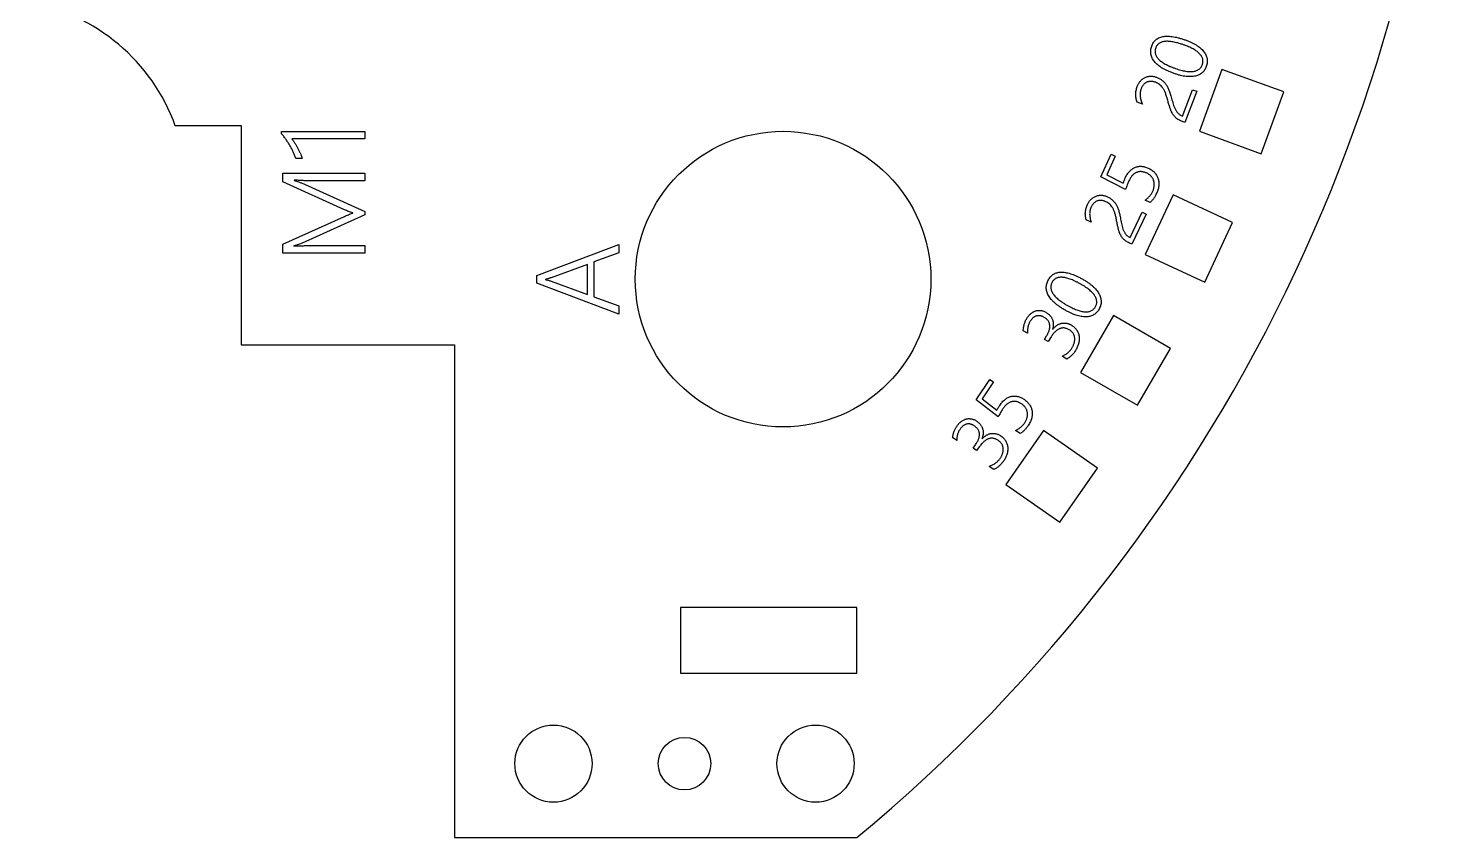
# Model space of a CAD drawing. Header units: millimetres. Extents: x 17 to 217, y -252 to -83.
# Drawn here: x 130 to 216.6, y -237.1 to -187.8 of the extents above; entities that cross this region are included whole.
import ezdxf

# ---------------------------------------------------------------- set-up
doc = ezdxf.new("R2010")
doc.units = ezdxf.units.MM

msp = doc.modelspace()

# ---------------------------------------------------------------- linework, layer by layer
at = {"color": 7, "linetype": 'Continuous', "lineweight": 25}
for p, q in [((202.654, -190.296), (201.286, -194.055)), ((206.413, -191.664), (202.654, -190.296)), ((197.811, -192.397), (197.493, -192.276)), ((200.258, -193.13), (200.867, -191.526)), ((201.124, -191.624), (200.402, -193.525)), ((200.867, -191.526), (201.124, -191.624)), ((205.045, -195.423), (206.413, -191.664)), ((138.937, -193.701), (142.937, -193.701)), ((138.937, -193.725), (138.937, -193.701)), ((142.937, -193.701), (142.937, -207.061)), ((200.402, -193.525), (200.247, -193.466)), ((201.286, -194.055), (205.045, -195.423)), ((145.409, -194.207), (145.409, -194.078)), ((145.409, -194.078), (150.475, -194.078)), ((150.475, -194.522), (146.029, -194.522)), ((150.475, -194.078), (150.475, -194.522)), ((146.659, -195.713), (146.264, -195.713)), ((195.288, -196.825), (195.903, -195.453)), ((196.156, -195.567), (195.649, -196.7)), ((195.903, -195.453), (196.156, -195.567)), ((145.475, -197.133), (145.475, -196.616)), ((145.475, -196.616), (150.475, -196.616)), ((150.475, -196.616), (150.475, -197.071)), ((149.237, -198.837), (145.475, -197.133)), ((146.169, -197.03), (146.169, -197.043)), ((146.629, -197.206), (150.475, -198.941)), ((150.475, -197.071), (147.023, -197.071)), ((196.784, -197.609), (195.288, -196.825)), ((195.649, -196.7), (196.641, -197.222)), ((198.28, -198.39), (197.973, -198.253)), ((199.681, -197.931), (197.99, -201.556)), ((203.306, -199.621), (199.681, -197.931)), ((145.475, -200.929), (149.233, -199.24)), ((150.475, -199.139), (146.653, -200.877)), ((149.739, -199.045), (149.739, -199.024)), ((150.475, -198.941), (150.475, -199.139)), ((197.059, -200.529), (197.8, -198.989)), ((198.047, -199.108), (197.169, -200.934)), ((197.8, -198.989), (198.047, -199.108)), ((194.692, -199.593), (194.387, -199.446)), ((201.615, -203.246), (203.306, -199.621)), ((145.475, -201.474), (145.475, -200.929)), ((160.937, -202.833), (165.937, -200.949)), ((165.937, -200.949), (165.937, -201.463)), ((197.169, -200.934), (197.02, -200.862)), ((150.475, -201.474), (145.475, -201.474)), ((146.161, -201.034), (146.161, -201.047)), ((146.985, -201.022), (150.475, -201.022)), ((150.475, -201.022), (150.475, -201.474)), ((165.937, -201.463), (164.424, -202.011)), ((197.99, -201.556), (201.615, -203.246)), ((164.029, -202.167), (161.811, -202.979)), ((164.029, -203.988), (164.029, -202.167)), ((164.424, -202.011), (164.424, -204.145)), ((160.937, -203.298), (160.937, -202.833)), ((165.937, -205.192), (160.937, -203.298)), ((161.459, -203.073), (161.459, -203.086)), ((161.811, -203.184), (164.029, -203.988)), ((164.424, -204.145), (165.937, -204.678)), ((165.937, -204.678), (165.937, -205.192)), ((196.053, -205.277), (194.053, -208.741)), ((199.517, -207.277), (196.053, -205.277)), ((192.346, -206.111), (192.355, -206.116)), ((190.825, -206.357), (190.559, -206.2)), ((191.853, -206.733), (191.982, -206.516)), ((192.082, -206.867), (191.853, -206.733)), ((192.221, -206.631), (192.082, -206.867)), ((142.937, -207.061), (155.937, -207.061)), ((155.937, -207.061), (155.937, -237.061)), ((193.222, -207.925), (192.931, -207.754)), ((197.517, -210.741), (199.517, -207.277)), ((194.053, -208.741), (197.517, -210.741)), ((187.69, -210.412), (188.525, -209.165)), ((188.756, -209.32), (188.066, -210.35)), ((188.525, -209.165), (188.756, -209.32)), ((189.029, -211.436), (187.69, -210.412)), ((188.066, -210.35), (188.954, -211.031)), ((186.512, -212.887), (186.26, -212.708)), ((188.049, -212.772), (188.056, -212.778)), ((191.799, -212.279), (189.505, -215.556)), ((190.372, -212.456), (190.092, -212.269)), ((195.076, -214.574), (191.799, -212.279)), ((187.504, -213.348), (187.649, -213.144)), ((187.721, -213.502), (187.504, -213.348)), ((187.879, -213.28), (187.721, -213.502)), ((188.766, -214.654), (188.491, -214.459)), ((192.781, -217.85), (195.076, -214.574)), ((189.505, -215.556), (192.781, -217.85)), ((180.437, -223.061), (169.687, -223.061)), ((169.687, -223.061), (169.687, -227.061)), ((180.437, -227.061), (180.437, -223.061)), ((169.687, -227.061), (180.437, -227.061)), ((155.937, -237.061), (180.437, -237.061))]:
    msp.add_line(p, q, dxfattribs=at)
for centre, radius in [((175.937, -203.061), 9), ((161.957, -232.561), 2.35), ((177.917, -232.561), 2.35), ((169.937, -232.561), 1.6)]:
    msp.add_circle(centre, radius, dxfattribs=at)
for centre, radius, start, end in [((116.633, -160.061), 100, 309.64611, 50.35389), ((127.937, -197.711), 11.7, 19.91972, 79.86284)]:
    msp.add_arc(centre, radius, start, end, dxfattribs=at)
for points, knots in [([(198.377, -188.878), (198.392, -188.838), (198.421, -188.762), (198.48, -188.658), (198.549, -188.565), (198.628, -188.485), (198.718, -188.417), (198.818, -188.361), (198.929, -188.318), (199.05, -188.287), (199.181, -188.269), (199.322, -188.262), (199.473, -188.268), (199.634, -188.286), (199.806, -188.317), (199.989, -188.359), (200.181, -188.414), (200.311, -188.457), (200.378, -188.48)], [0, 0, 0, 0, 0.054729, 0.10646, 0.156136, 0.204849, 0.253352, 0.302861, 0.35432, 0.408269, 0.465371, 0.526617, 0.592465, 0.663015, 0.738893, 0.820353, 0.907387, 1, 1, 1, 1]), ([(200.311, -188.79), (200.253, -188.77), (200.139, -188.732), (199.973, -188.682), (199.815, -188.644), (199.668, -188.612), (199.529, -188.592), (199.4, -188.58), (199.281, -188.577), (199.17, -188.585), (199.068, -188.6), (198.976, -188.627), (198.893, -188.662), (198.82, -188.708), (198.756, -188.763), (198.702, -188.827), (198.656, -188.901), (198.635, -188.956), (198.624, -188.983)], [0, 0, 0, 0, 0.098351, 0.190571, 0.276322, 0.356297, 0.430527, 0.49932, 0.562587, 0.621096, 0.675632, 0.725801, 0.773363, 0.818703, 0.86277, 0.907124, 0.952586, 1, 1, 1, 1]), ([(201.466, -189.996), (201.475, -189.968), (201.492, -189.911), (201.503, -189.825), (201.5, -189.739), (201.484, -189.655), (201.455, -189.571), (201.413, -189.49), (201.358, -189.411), (201.291, -189.334), (201.211, -189.259), (201.119, -189.185), (201.014, -189.113), (200.897, -189.044), (200.767, -188.977), (200.627, -188.911), (200.473, -188.848), (200.366, -188.81), (200.311, -188.79)], [0, 0, 0, 0, 0.048469, 0.09513, 0.140697, 0.186634, 0.233592, 0.282717, 0.334199, 0.389283, 0.448298, 0.511712, 0.579968, 0.653412, 0.731981, 0.816045, 0.904951, 1, 1, 1, 1]), ([(200.378, -188.48), (200.445, -188.504), (200.574, -188.55), (200.757, -188.629), (200.926, -188.712), (201.079, -188.799), (201.216, -188.89), (201.339, -188.985), (201.446, -189.084), (201.539, -189.187), (201.615, -189.294), (201.677, -189.403), (201.721, -189.516), (201.751, -189.632), (201.763, -189.75), (201.76, -189.87), (201.741, -189.992), (201.716, -190.072), (201.703, -190.113)], [0, 0, 0, 0, 0.0898064, 0.1742531, 0.2537214, 0.3281958, 0.3982435, 0.4637999, 0.5252869, 0.5836395, 0.6390382, 0.6918093, 0.7428413, 0.7930851, 0.8429894, 0.8935158, 0.9455668, 1, 1, 1, 1]), ([(199.752, -190.542), (199.683, -190.517), (199.548, -190.468), (199.356, -190.388), (199.181, -190.303), (199.021, -190.214), (198.877, -190.121), (198.749, -190.025), (198.638, -189.924), (198.543, -189.82), (198.464, -189.711), (198.402, -189.6), (198.356, -189.486), (198.328, -189.369), (198.314, -189.249), (198.318, -189.127), (198.339, -189.002), (198.364, -188.92), (198.377, -188.878)], [0, 0, 0, 0, 0.0913934, 0.1770749, 0.2573559, 0.3323482, 0.4027338, 0.468455, 0.530126, 0.5880803, 0.6429329, 0.6951521, 0.7452598, 0.7946104, 0.8437154, 0.8937284, 0.945587, 1, 1, 1, 1]), ([(198.624, -188.983), (198.615, -189.013), (198.597, -189.071), (198.586, -189.161), (198.587, -189.249), (198.603, -189.335), (198.632, -189.42), (198.674, -189.504), (198.73, -189.586), (198.799, -189.666), (198.88, -189.745), (198.977, -189.82), (199.086, -189.896), (199.209, -189.968), (199.345, -190.039), (199.496, -190.106), (199.659, -190.174), (199.774, -190.215), (199.833, -190.236)], [0, 0, 0, 0, 0.048301, 0.094143, 0.1392474, 0.1839792, 0.23001, 0.2778903, 0.3288394, 0.3832044, 0.4418072, 0.5049675, 0.5732134, 0.6468488, 0.7262224, 0.8112174, 0.9027973, 1, 1, 1, 1]), ([(201.703, -190.113), (201.689, -190.151), (201.661, -190.224), (201.603, -190.325), (201.535, -190.416), (201.456, -190.495), (201.367, -190.564), (201.267, -190.62), (201.158, -190.667), (201.038, -190.7), (200.91, -190.723), (200.771, -190.733), (200.623, -190.732), (200.466, -190.719), (200.299, -190.693), (200.124, -190.655), (199.94, -190.606), (199.816, -190.564), (199.752, -190.542)], [0, 0, 0, 0, 0.053829, 0.105185, 0.155617, 0.205122, 0.25505, 0.305698, 0.358359, 0.413404, 0.471632, 0.533271, 0.599163, 0.66972, 0.74472, 0.824747, 0.909738, 1, 1, 1, 1]), ([(199.833, -190.236), (199.888, -190.255), (199.995, -190.291), (200.152, -190.336), (200.301, -190.373), (200.442, -190.399), (200.575, -190.417), (200.7, -190.426), (200.816, -190.425), (200.925, -190.416), (201.024, -190.396), (201.115, -190.367), (201.197, -190.328), (201.27, -190.281), (201.333, -190.223), (201.388, -190.156), (201.433, -190.08), (201.455, -190.025), (201.466, -189.996)], [0, 0, 0, 0, 0.094692, 0.183845, 0.267234, 0.34534, 0.418141, 0.485827, 0.549116, 0.608017, 0.66311, 0.714607, 0.763282, 0.810373, 0.856265, 0.90261, 0.950192, 1, 1, 1, 1]), ([(197.493, -192.276), (197.48, -192.237), (197.454, -192.159), (197.428, -192.04), (197.412, -191.922), (197.407, -191.804), (197.414, -191.685), (197.43, -191.568), (197.459, -191.45), (197.486, -191.373), (197.5, -191.334)], [0, 0, 0, 0, 0.129064, 0.255064, 0.378414, 0.50154, 0.623265, 0.746817, 0.871881, 1, 1, 1, 1]), ([(197.5, -191.334), (197.513, -191.302), (197.538, -191.24), (197.584, -191.152), (197.635, -191.072), (197.692, -190.999), (197.754, -190.933), (197.821, -190.875), (197.895, -190.824), (197.974, -190.782), (198.055, -190.747), (198.14, -190.722), (198.225, -190.705), (198.313, -190.699), (198.403, -190.703), (198.494, -190.716), (198.587, -190.738), (198.648, -190.759), (198.679, -190.77)], [0, 0, 0, 0, 0.070181, 0.137006, 0.201582, 0.264058, 0.325083, 0.385566, 0.445858, 0.50667, 0.567359, 0.626678, 0.685565, 0.745484, 0.805777, 0.868073, 0.932484, 1, 1, 1, 1]), ([(198.602, -191.076), (198.578, -191.068), (198.532, -191.051), (198.461, -191.034), (198.393, -191.022), (198.326, -191.017), (198.262, -191.02), (198.199, -191.03), (198.138, -191.045), (198.079, -191.068), (198.023, -191.097), (197.971, -191.132), (197.922, -191.173), (197.877, -191.22), (197.835, -191.273), (197.798, -191.333), (197.764, -191.399), (197.745, -191.445), (197.735, -191.469)], [0, 0, 0, 0, 0.070082, 0.13723, 0.201233, 0.262518, 0.32242, 0.380918, 0.438658, 0.497157, 0.555689, 0.614054, 0.672405, 0.732407, 0.79516, 0.860477, 0.928416, 1, 1, 1, 1]), ([(199.335, -192.105), (199.324, -192.066), (199.302, -191.989), (199.267, -191.879), (199.231, -191.777), (199.194, -191.684), (199.157, -191.599), (199.118, -191.524), (199.079, -191.456), (199.025, -191.379), (198.951, -191.293), (198.848, -191.205), (198.732, -191.131), (198.646, -191.094), (198.602, -191.076)], [0, 0, 0, 0, 0.093505, 0.181354, 0.262922, 0.338645, 0.408633, 0.472792, 0.531768, 0.585422, 0.687111, 0.78845, 0.892042, 1, 1, 1, 1]), ([(198.679, -190.77), (198.707, -190.781), (198.761, -190.803), (198.84, -190.842), (198.914, -190.884), (198.984, -190.931), (199.05, -190.981), (199.11, -191.037), (199.167, -191.096), (199.22, -191.16), (199.271, -191.231), (199.319, -191.31), (199.365, -191.398), (199.409, -191.496), (199.451, -191.603), (199.492, -191.719), (199.531, -191.844), (199.555, -191.931), (199.567, -191.975)], [0, 0, 0, 0, 0.05685, 0.112342, 0.167106, 0.220611, 0.273237, 0.325814, 0.378017, 0.430432, 0.484969, 0.544304, 0.607704, 0.675802, 0.749382, 0.82773, 0.911232, 1, 1, 1, 1]), ([(197.735, -191.469), (197.723, -191.503), (197.7, -191.571), (197.681, -191.679), (197.672, -191.79), (197.676, -191.905), (197.692, -192.023), (197.719, -192.145), (197.759, -192.271), (197.793, -192.354), (197.811, -192.397)], [0, 0, 0, 0, 0.1129976, 0.2263439, 0.3425647, 0.4614725, 0.5865937, 0.7167129, 0.8546139, 1, 1, 1, 1]), ([(200.247, -193.466), (200.208, -193.451), (200.132, -193.42), (200.027, -193.365), (199.933, -193.305), (199.849, -193.24), (199.775, -193.165), (199.708, -193.081), (199.645, -192.987), (199.599, -192.899), (199.562, -192.82), (199.535, -192.748), (199.504, -192.667), (199.473, -192.575), (199.44, -192.472), (199.406, -192.359), (199.371, -192.236), (199.347, -192.15), (199.335, -192.105)], [0, 0, 0, 0, 0.07383, 0.14255, 0.206999, 0.267406, 0.327408, 0.389551, 0.454899, 0.524004, 0.562527, 0.606891, 0.657465, 0.713998, 0.776267, 0.844681, 0.919255, 1, 1, 1, 1]), ([(199.567, -191.975), (199.582, -192.031), (199.613, -192.145), (199.657, -192.317), (199.71, -192.488), (199.766, -192.625), (199.818, -192.729), (199.864, -192.802), (199.912, -192.872), (199.967, -192.938), (200.028, -192.998), (200.097, -193.05), (200.174, -193.095), (200.23, -193.118), (200.258, -193.13)], [0, 0, 0, 0, 0.12401, 0.252185, 0.379837, 0.505543, 0.567446, 0.628438, 0.688983, 0.749587, 0.810315, 0.871238, 0.934398, 1, 1, 1, 1]), ([(146.264, -195.713), (146.242, -195.645), (146.198, -195.509), (146.116, -195.312), (146.023, -195.118), (145.919, -194.929), (145.804, -194.744), (145.681, -194.561), (145.549, -194.382), (145.456, -194.265), (145.409, -194.207)], [0, 0, 0, 0, 0.1227291, 0.2451844, 0.3681203, 0.4919204, 0.61665, 0.7432661, 0.870671, 1, 1, 1, 1]), ([(146.029, -194.522), (146.063, -194.565), (146.133, -194.652), (146.226, -194.796), (146.317, -194.947), (146.401, -195.103), (146.482, -195.26), (146.548, -195.417), (146.609, -195.567), (146.643, -195.666), (146.659, -195.713)], [0, 0, 0, 0, 0.1201599, 0.2478027, 0.379609, 0.5111329, 0.6412126, 0.7687559, 0.8897553, 1, 1, 1, 1]), ([(196.763, -196.914), (196.782, -196.873), (196.818, -196.795), (196.883, -196.687), (196.95, -196.588), (197.023, -196.5), (197.101, -196.424), (197.181, -196.357), (197.266, -196.302), (197.355, -196.258), (197.447, -196.225), (197.542, -196.202), (197.64, -196.19), (197.74, -196.19), (197.843, -196.2), (197.949, -196.222), (198.056, -196.254), (198.126, -196.284), (198.162, -196.299)], [0, 0, 0, 0, 0.076801, 0.149377, 0.217876, 0.28347, 0.34592, 0.406072, 0.464023, 0.520706, 0.57684, 0.63277, 0.689165, 0.746815, 0.806375, 0.868117, 0.932656, 1, 1, 1, 1]), ([(198.058, -196.598), (198.03, -196.586), (197.974, -196.563), (197.891, -196.537), (197.809, -196.521), (197.73, -196.513), (197.652, -196.514), (197.577, -196.525), (197.504, -196.544), (197.433, -196.573), (197.364, -196.61), (197.299, -196.657), (197.237, -196.712), (197.177, -196.776), (197.121, -196.849), (197.067, -196.931), (197.017, -197.022), (196.986, -197.087), (196.971, -197.12)], [0, 0, 0, 0, 0.067088, 0.130177, 0.190619, 0.248106, 0.304291, 0.358955, 0.413832, 0.468862, 0.52513, 0.582764, 0.643369, 0.706817, 0.773308, 0.84435, 0.919787, 1, 1, 1, 1]), ([(198.443, -197.709), (198.455, -197.68), (198.48, -197.622), (198.507, -197.534), (198.526, -197.447), (198.537, -197.362), (198.539, -197.279), (198.534, -197.199), (198.519, -197.122), (198.498, -197.047), (198.469, -196.976), (198.432, -196.908), (198.386, -196.845), (198.335, -196.785), (198.276, -196.73), (198.209, -196.68), (198.137, -196.635), (198.085, -196.61), (198.058, -196.598)], [0, 0, 0, 0, 0.072698, 0.142219, 0.208409, 0.273087, 0.335682, 0.396268, 0.45501, 0.512899, 0.570702, 0.628623, 0.686941, 0.74646, 0.807376, 0.869629, 0.933747, 1, 1, 1, 1]), ([(198.162, -196.299), (198.199, -196.316), (198.27, -196.349), (198.369, -196.41), (198.459, -196.477), (198.539, -196.552), (198.61, -196.632), (198.671, -196.719), (198.722, -196.81), (198.761, -196.906), (198.792, -197.007), (198.81, -197.113), (198.817, -197.224), (198.813, -197.339), (198.798, -197.458), (198.771, -197.58), (198.731, -197.704), (198.696, -197.787), (198.679, -197.829)], [0, 0, 0, 0, 0.065883, 0.129214, 0.190551, 0.250509, 0.309161, 0.366639, 0.423534, 0.480344, 0.537903, 0.596311, 0.657073, 0.720072, 0.785496, 0.853585, 0.925005, 1, 1, 1, 1]), ([(147.023, -197.071), (146.999, -197.07), (146.948, -197.07), (146.867, -197.068), (146.775, -197.065), (146.673, -197.061), (146.561, -197.054), (146.439, -197.047), (146.307, -197.039), (146.216, -197.033), (146.169, -197.03)], [0, 0, 0, 0, 0.082934, 0.179109, 0.286131, 0.405207, 0.536403, 0.678466, 0.833798, 1, 1, 1, 1]), ([(146.169, -197.043), (146.218, -197.059), (146.309, -197.088), (146.435, -197.13), (146.54, -197.167), (146.602, -197.194), (146.629, -197.206)], [0, 0, 0, 0, 0.315804, 0.586384, 0.814494, 1, 1, 1, 1]), ([(196.641, -197.222), (196.652, -197.191), (196.674, -197.132), (196.706, -197.05), (196.735, -196.978), (196.754, -196.934), (196.763, -196.914)], [0, 0, 0, 0, 0.298954, 0.566895, 0.799888, 1, 1, 1, 1]), ([(196.971, -197.12), (196.957, -197.151), (196.928, -197.219), (196.885, -197.332), (196.834, -197.464), (196.801, -197.559), (196.784, -197.609)], [0, 0, 0, 0, 0.192795, 0.423742, 0.692683, 1, 1, 1, 1]), ([(194.473, -198.511), (194.489, -198.48), (194.519, -198.421), (194.572, -198.337), (194.63, -198.262), (194.692, -198.194), (194.76, -198.135), (194.832, -198.082), (194.909, -198.039), (194.99, -198.003), (195.075, -197.975), (195.161, -197.957), (195.247, -197.95), (195.335, -197.95), (195.424, -197.961), (195.513, -197.982), (195.604, -198.012), (195.663, -198.038), (195.693, -198.052)], [0, 0, 0, 0, 0.0701056, 0.1370655, 0.2015914, 0.264226, 0.3252429, 0.3855191, 0.4455133, 0.5063612, 0.5669318, 0.6266935, 0.6854604, 0.7449553, 0.8058494, 0.8679155, 0.9326152, 1, 1, 1, 1]), ([(195.59, -198.349), (195.567, -198.339), (195.522, -198.318), (195.454, -198.294), (195.387, -198.278), (195.322, -198.268), (195.257, -198.264), (195.194, -198.269), (195.132, -198.279), (195.072, -198.296), (195.013, -198.319), (194.959, -198.351), (194.906, -198.386), (194.858, -198.431), (194.812, -198.479), (194.77, -198.536), (194.731, -198.598), (194.708, -198.643), (194.696, -198.665)], [0, 0, 0, 0, 0.070619, 0.136982, 0.200841, 0.262249, 0.322388, 0.380593, 0.438849, 0.497132, 0.555459, 0.613656, 0.672419, 0.732699, 0.795252, 0.859789, 0.928267, 1, 1, 1, 1]), ([(196.23, -199.433), (196.222, -199.393), (196.207, -199.315), (196.182, -199.202), (196.155, -199.098), (196.126, -199.003), (196.096, -198.915), (196.065, -198.837), (196.03, -198.767), (195.985, -198.685), (195.917, -198.594), (195.824, -198.497), (195.713, -198.414), (195.632, -198.371), (195.59, -198.349)], [0, 0, 0, 0, 0.093497, 0.181417, 0.262778, 0.338868, 0.408453, 0.473048, 0.531898, 0.585748, 0.687253, 0.789079, 0.892301, 1, 1, 1, 1]), ([(195.693, -198.052), (195.719, -198.065), (195.771, -198.092), (195.846, -198.136), (195.915, -198.185), (195.981, -198.237), (196.042, -198.293), (196.098, -198.353), (196.15, -198.417), (196.197, -198.485), (196.241, -198.56), (196.281, -198.642), (196.319, -198.734), (196.355, -198.835), (196.389, -198.944), (196.419, -199.063), (196.447, -199.191), (196.463, -199.279), (196.471, -199.324)], [0, 0, 0, 0, 0.056898, 0.1125285, 0.1667194, 0.2200755, 0.273129, 0.3258488, 0.3778571, 0.4304102, 0.4851864, 0.5439053, 0.6074392, 0.6759862, 0.7491361, 0.8274809, 0.911252, 1, 1, 1, 1]), ([(197.973, -198.253), (198, -198.233), (198.052, -198.196), (198.126, -198.134), (198.194, -198.07), (198.256, -198.004), (198.311, -197.934), (198.361, -197.862), (198.405, -197.787), (198.43, -197.735), (198.443, -197.709)], [0, 0, 0, 0, 0.136005, 0.266918, 0.395302, 0.520263, 0.642463, 0.762354, 0.881321, 1, 1, 1, 1]), ([(198.679, -197.829), (198.664, -197.86), (198.636, -197.921), (198.59, -198.008), (198.544, -198.089), (198.494, -198.162), (198.444, -198.229), (198.391, -198.29), (198.337, -198.344), (198.299, -198.375), (198.28, -198.39)], [0, 0, 0, 0, 0.148714, 0.290578, 0.424024, 0.550447, 0.672001, 0.786924, 0.895807, 1, 1, 1, 1]), ([(149.233, -199.24), (149.273, -199.222), (149.353, -199.187), (149.477, -199.136), (149.604, -199.086), (149.693, -199.059), (149.739, -199.045)], [0, 0, 0, 0, 0.241978, 0.485967, 0.737379, 1, 1, 1, 1]), ([(149.739, -199.024), (149.694, -199.008), (149.61, -198.979), (149.484, -198.938), (149.361, -198.891), (149.279, -198.855), (149.237, -198.837)], [0, 0, 0, 0, 0.264006, 0.503116, 0.741207, 1, 1, 1, 1]), ([(194.387, -199.446), (194.377, -199.406), (194.358, -199.327), (194.342, -199.206), (194.336, -199.087), (194.342, -198.969), (194.358, -198.852), (194.385, -198.737), (194.423, -198.622), (194.456, -198.548), (194.473, -198.511)], [0, 0, 0, 0, 0.1293789, 0.2553503, 0.3788354, 0.5015827, 0.623896, 0.7467943, 0.8719839, 1, 1, 1, 1]), ([(194.696, -198.665), (194.681, -198.698), (194.652, -198.764), (194.624, -198.869), (194.606, -198.978), (194.6, -199.093), (194.605, -199.211), (194.623, -199.335), (194.651, -199.463), (194.678, -199.549), (194.692, -199.593)], [0, 0, 0, 0, 0.112934, 0.22595, 0.342221, 0.461649, 0.586215, 0.716378, 0.854523, 1, 1, 1, 1]), ([(197.02, -200.862), (196.983, -200.843), (196.91, -200.806), (196.809, -200.743), (196.721, -200.676), (196.644, -200.603), (196.577, -200.522), (196.517, -200.433), (196.463, -200.334), (196.424, -200.243), (196.396, -200.161), (196.373, -200.088), (196.351, -200.005), (196.327, -199.911), (196.303, -199.806), (196.279, -199.691), (196.254, -199.566), (196.238, -199.478), (196.23, -199.433)], [0, 0, 0, 0, 0.073756, 0.142662, 0.207216, 0.267723, 0.327567, 0.389804, 0.455273, 0.524133, 0.56269, 0.606868, 0.657394, 0.713623, 0.776378, 0.844784, 0.919347, 1, 1, 1, 1]), ([(196.471, -199.324), (196.482, -199.381), (196.503, -199.496), (196.531, -199.671), (196.57, -199.845), (196.613, -199.986), (196.657, -200.093), (196.695, -200.17), (196.738, -200.243), (196.786, -200.313), (196.841, -200.378), (196.906, -200.435), (196.978, -200.487), (197.031, -200.515), (197.059, -200.529)], [0, 0, 0, 0, 0.123674, 0.251431, 0.379402, 0.505339, 0.567224, 0.62847, 0.688933, 0.749436, 0.809845, 0.871262, 0.934177, 1, 1, 1, 1]), ([(146.653, -200.877), (146.621, -200.89), (146.552, -200.919), (146.438, -200.957), (146.306, -200.996), (146.212, -201.02), (146.161, -201.034)], [0, 0, 0, 0, 0.199361, 0.433049, 0.698999, 1, 1, 1, 1]), ([(146.161, -201.047), (146.219, -201.043), (146.341, -201.034), (146.535, -201.028), (146.752, -201.022), (146.905, -201.022), (146.985, -201.022)], [0, 0, 0, 0, 0.208797, 0.444751, 0.708064, 1, 1, 1, 1]), ([(192.091, -203.101), (192.112, -203.065), (192.154, -202.994), (192.23, -202.901), (192.314, -202.821), (192.405, -202.754), (192.507, -202.703), (192.615, -202.664), (192.732, -202.64), (192.857, -202.63), (192.99, -202.634), (193.131, -202.652), (193.28, -202.683), (193.437, -202.728), (193.602, -202.788), (193.775, -202.86), (193.956, -202.946), (194.078, -203.012), (194.141, -203.046)], [0, 0, 0, 0, 0.054672, 0.106469, 0.156041, 0.204922, 0.253311, 0.302893, 0.354374, 0.408362, 0.465554, 0.526897, 0.592483, 0.663119, 0.739145, 0.820434, 0.907191, 1, 1, 1, 1]), ([(161.811, -202.979), (161.787, -202.987), (161.736, -203.005), (161.654, -203.031), (161.561, -203.055), (161.494, -203.067), (161.459, -203.073)], [0, 0, 0, 0, 0.208767, 0.445225, 0.70729, 1, 1, 1, 1]), ([(161.459, -203.086), (161.494, -203.093), (161.561, -203.107), (161.654, -203.132), (161.736, -203.157), (161.787, -203.175), (161.811, -203.184)], [0, 0, 0, 0, 0.293678, 0.555833, 0.791729, 1, 1, 1, 1]), ([(193.17, -204.983), (193.105, -204.946), (192.98, -204.876), (192.804, -204.763), (192.644, -204.648), (192.501, -204.534), (192.374, -204.418), (192.264, -204.301), (192.172, -204.182), (192.095, -204.063), (192.036, -203.942), (191.992, -203.822), (191.966, -203.701), (191.958, -203.58), (191.966, -203.459), (191.99, -203.338), (192.032, -203.218), (192.071, -203.141), (192.091, -203.101)], [0, 0, 0, 0, 0.091369, 0.177075, 0.25733, 0.332436, 0.402653, 0.468317, 0.529887, 0.587835, 0.642612, 0.694786, 0.745056, 0.794347, 0.843618, 0.89377, 0.945477, 1, 1, 1, 1]), ([(192.317, -203.248), (192.303, -203.276), (192.275, -203.33), (192.249, -203.417), (192.236, -203.504), (192.236, -203.593), (192.251, -203.682), (192.278, -203.772), (192.32, -203.862), (192.375, -203.953), (192.443, -204.045), (192.525, -204.137), (192.621, -204.229), (192.731, -204.322), (192.853, -204.415), (192.99, -204.509), (193.141, -204.602), (193.247, -204.662), (193.302, -204.694)], [0, 0, 0, 0, 0.04799, 0.09416, 0.139158, 0.18404, 0.229871, 0.277893, 0.328838, 0.383157, 0.441615, 0.504948, 0.573334, 0.646872, 0.726276, 0.811294, 0.902421, 1, 1, 1, 1]), ([(194.02, -203.342), (193.966, -203.313), (193.86, -203.256), (193.703, -203.179), (193.555, -203.113), (193.413, -203.058), (193.28, -203.014), (193.153, -202.981), (193.035, -202.957), (192.925, -202.945), (192.822, -202.946), (192.726, -202.955), (192.638, -202.976), (192.558, -203.009), (192.485, -203.052), (192.42, -203.107), (192.362, -203.171), (192.332, -203.222), (192.317, -203.248)], [0, 0, 0, 0, 0.098421, 0.19028, 0.276363, 0.356339, 0.430893, 0.499438, 0.562802, 0.621579, 0.675552, 0.72605, 0.773503, 0.818885, 0.862916, 0.907068, 0.952482, 1, 1, 1, 1]), ([(194.96, -204.732), (194.974, -204.705), (195.001, -204.652), (195.025, -204.568), (195.037, -204.483), (195.035, -204.396), (195.021, -204.309), (194.992, -204.222), (194.952, -204.134), (194.898, -204.046), (194.832, -203.959), (194.754, -203.869), (194.661, -203.782), (194.557, -203.693), (194.44, -203.605), (194.312, -203.516), (194.171, -203.428), (194.071, -203.371), (194.02, -203.342)], [0, 0, 0, 0, 0.048419, 0.095326, 0.140709, 0.186829, 0.233945, 0.282758, 0.334265, 0.389168, 0.44824, 0.511698, 0.579891, 0.65343, 0.732017, 0.815849, 0.90541, 1, 1, 1, 1]), ([(194.141, -203.046), (194.202, -203.081), (194.322, -203.148), (194.49, -203.257), (194.642, -203.368), (194.779, -203.48), (194.899, -203.595), (195.005, -203.709), (195.094, -203.826), (195.168, -203.943), (195.226, -204.062), (195.269, -204.181), (195.294, -204.3), (195.303, -204.42), (195.296, -204.539), (195.272, -204.657), (195.233, -204.776), (195.195, -204.85), (195.175, -204.889)], [0, 0, 0, 0, 0.089598, 0.173795, 0.253073, 0.3277, 0.397791, 0.463479, 0.525208, 0.583437, 0.638731, 0.691752, 0.742831, 0.792975, 0.843058, 0.893724, 0.945506, 1, 1, 1, 1]), ([(190.77, -205.461), (190.786, -205.436), (190.817, -205.385), (190.87, -205.313), (190.928, -205.247), (190.99, -205.185), (191.055, -205.129), (191.124, -205.081), (191.195, -205.041), (191.27, -205.009), (191.347, -204.985), (191.427, -204.968), (191.508, -204.963), (191.592, -204.963), (191.677, -204.976), (191.763, -204.999), (191.85, -205.034), (191.906, -205.065), (191.935, -205.081)], [0, 0, 0, 0, 0.065249, 0.129994, 0.193466, 0.256789, 0.31959, 0.379841, 0.439528, 0.497849, 0.556613, 0.614852, 0.674219, 0.734443, 0.796819, 0.860737, 0.928401, 1, 1, 1, 1]), ([(191.842, -205.395), (191.821, -205.383), (191.779, -205.359), (191.715, -205.331), (191.652, -205.31), (191.591, -205.293), (191.531, -205.286), (191.472, -205.284), (191.414, -205.29), (191.358, -205.302), (191.303, -205.321), (191.25, -205.348), (191.198, -205.38), (191.149, -205.422), (191.1, -205.468), (191.055, -205.523), (191.01, -205.585), (190.982, -205.629), (190.968, -205.652)], [0, 0, 0, 0, 0.070634, 0.137633, 0.20088, 0.261267, 0.318898, 0.375377, 0.430747, 0.485719, 0.541227, 0.597509, 0.656206, 0.71709, 0.781554, 0.850103, 0.922625, 1, 1, 1, 1]), ([(191.935, -205.081), (191.959, -205.095), (192.006, -205.124), (192.071, -205.172), (192.13, -205.222), (192.183, -205.275), (192.23, -205.33), (192.271, -205.388), (192.306, -205.449), (192.334, -205.512), (192.357, -205.578), (192.374, -205.647), (192.385, -205.718), (192.389, -205.792), (192.388, -205.868), (192.38, -205.948), (192.367, -206.029), (192.353, -206.084), (192.346, -206.111)], [0, 0, 0, 0, 0.069395, 0.136218, 0.200349, 0.261794, 0.321786, 0.38028, 0.438395, 0.495686, 0.552878, 0.611548, 0.670919, 0.731497, 0.79492, 0.860357, 0.928793, 1, 1, 1, 1]), ([(195.175, -204.889), (195.154, -204.923), (195.114, -204.991), (195.04, -205.082), (194.957, -205.16), (194.865, -205.225), (194.766, -205.278), (194.657, -205.317), (194.541, -205.344), (194.417, -205.358), (194.285, -205.358), (194.147, -205.345), (194, -205.319), (193.847, -205.279), (193.686, -205.225), (193.52, -205.157), (193.345, -205.077), (193.23, -205.015), (193.17, -204.983)], [0, 0, 0, 0, 0.053704, 0.105257, 0.155441, 0.204954, 0.254879, 0.305544, 0.358311, 0.41353, 0.471541, 0.53328, 0.59921, 0.66956, 0.744632, 0.824546, 0.909607, 1, 1, 1, 1]), ([(193.302, -204.694), (193.354, -204.721), (193.454, -204.775), (193.601, -204.846), (193.743, -204.907), (193.878, -204.958), (194.006, -204.998), (194.128, -205.027), (194.244, -205.047), (194.353, -205.055), (194.454, -205.052), (194.549, -205.04), (194.637, -205.016), (194.717, -204.981), (194.791, -204.935), (194.855, -204.877), (194.914, -204.81), (194.944, -204.758), (194.96, -204.732)], [0, 0, 0, 0, 0.094677, 0.183843, 0.266965, 0.344879, 0.417657, 0.485578, 0.548665, 0.607588, 0.66254, 0.714095, 0.762744, 0.809704, 0.855959, 0.902501, 0.949916, 1, 1, 1, 1]), ([(190.559, -206.2), (190.561, -206.167), (190.564, -206.1), (190.577, -206.002), (190.594, -205.905), (190.619, -205.812), (190.648, -205.72), (190.683, -205.632), (190.723, -205.545), (190.755, -205.489), (190.77, -205.461)], [0, 0, 0, 0, 0.1299451, 0.2570445, 0.3833308, 0.5078177, 0.6305673, 0.7531843, 0.8761647, 1, 1, 1, 1]), ([(190.968, -205.652), (190.954, -205.677), (190.926, -205.727), (190.893, -205.807), (190.865, -205.89), (190.844, -205.977), (190.828, -206.067), (190.821, -206.161), (190.818, -206.258), (190.823, -206.324), (190.825, -206.357)], [0, 0, 0, 0, 0.117654, 0.235906, 0.355591, 0.477514, 0.602436, 0.730013, 0.862997, 1, 1, 1, 1]), ([(191.982, -206.516), (192, -206.485), (192.034, -206.424), (192.078, -206.333), (192.114, -206.245), (192.142, -206.16), (192.162, -206.078), (192.173, -205.999), (192.176, -205.923), (192.171, -205.85), (192.158, -205.781), (192.137, -205.714), (192.108, -205.652), (192.07, -205.593), (192.025, -205.538), (191.972, -205.485), (191.91, -205.438), (191.865, -205.41), (191.842, -205.395)], [0, 0, 0, 0, 0.08395, 0.162399, 0.236145, 0.305742, 0.371027, 0.432809, 0.491317, 0.547711, 0.602772, 0.655978, 0.709527, 0.763084, 0.818736, 0.876071, 0.936203, 1, 1, 1, 1]), ([(193.349, -206.141), (193.323, -206.127), (193.274, -206.1), (193.197, -206.069), (193.121, -206.046), (193.046, -206.034), (192.972, -206.032), (192.898, -206.039), (192.825, -206.056), (192.753, -206.083), (192.682, -206.12), (192.612, -206.164), (192.544, -206.219), (192.477, -206.284), (192.41, -206.357), (192.345, -206.44), (192.282, -206.532), (192.242, -206.598), (192.221, -206.631)], [0, 0, 0, 0, 0.061962, 0.121134, 0.177171, 0.231141, 0.284439, 0.336946, 0.390114, 0.444691, 0.501197, 0.56031, 0.623149, 0.689181, 0.759934, 0.834742, 0.914968, 1, 1, 1, 1]), ([(192.355, -206.116), (192.372, -206.095), (192.406, -206.051), (192.462, -205.992), (192.522, -205.938), (192.584, -205.888), (192.649, -205.844), (192.717, -205.808), (192.787, -205.778), (192.86, -205.755), (192.934, -205.739), (193.01, -205.732), (193.087, -205.731), (193.166, -205.738), (193.245, -205.752), (193.324, -205.777), (193.404, -205.81), (193.454, -205.838), (193.48, -205.853)], [0, 0, 0, 0, 0.065197, 0.129296, 0.191852, 0.254357, 0.316487, 0.376422, 0.4362, 0.495093, 0.554726, 0.613964, 0.674556, 0.735953, 0.799295, 0.863825, 0.930615, 1, 1, 1, 1]), ([(193.541, -207.224), (193.554, -207.201), (193.581, -207.154), (193.614, -207.082), (193.642, -207.008), (193.666, -206.934), (193.683, -206.859), (193.694, -206.785), (193.696, -206.711), (193.692, -206.638), (193.68, -206.567), (193.659, -206.497), (193.631, -206.429), (193.593, -206.364), (193.548, -206.301), (193.491, -206.243), (193.425, -206.188), (193.374, -206.157), (193.349, -206.141)], [0, 0, 0, 0, 0.065183, 0.129328, 0.192436, 0.255299, 0.317373, 0.377952, 0.436805, 0.495163, 0.55366, 0.611484, 0.670357, 0.730715, 0.792862, 0.857896, 0.926493, 1, 1, 1, 1]), ([(193.48, -205.853), (193.513, -205.874), (193.579, -205.915), (193.668, -205.986), (193.744, -206.064), (193.808, -206.149), (193.861, -206.238), (193.904, -206.33), (193.935, -206.427), (193.957, -206.526), (193.967, -206.628), (193.968, -206.732), (193.958, -206.838), (193.938, -206.946), (193.909, -207.053), (193.87, -207.16), (193.823, -207.265), (193.785, -207.333), (193.766, -207.367)], [0, 0, 0, 0, 0.068624, 0.133878, 0.19674, 0.257532, 0.317247, 0.375898, 0.434062, 0.492713, 0.551613, 0.611421, 0.672726, 0.736039, 0.800529, 0.86545, 0.931999, 1, 1, 1, 1]), ([(192.931, -207.754), (192.965, -207.737), (193.03, -207.706), (193.123, -207.651), (193.209, -207.592), (193.289, -207.528), (193.362, -207.459), (193.429, -207.386), (193.489, -207.308), (193.523, -207.252), (193.541, -207.224)], [0, 0, 0, 0, 0.135461, 0.266221, 0.393206, 0.517551, 0.639996, 0.760675, 0.880455, 1, 1, 1, 1]), ([(193.766, -207.367), (193.747, -207.397), (193.71, -207.458), (193.65, -207.543), (193.587, -207.622), (193.521, -207.694), (193.451, -207.761), (193.378, -207.822), (193.302, -207.877), (193.249, -207.909), (193.222, -207.925)], [0, 0, 0, 0, 0.135887, 0.268272, 0.396354, 0.520618, 0.642866, 0.763664, 0.882339, 1, 1, 1, 1]), ([(189.127, -210.747), (189.152, -210.711), (189.202, -210.64), (189.282, -210.543), (189.366, -210.458), (189.452, -210.384), (189.541, -210.321), (189.632, -210.27), (189.725, -210.23), (189.819, -210.201), (189.915, -210.183), (190.012, -210.177), (190.111, -210.182), (190.211, -210.199), (190.311, -210.227), (190.411, -210.265), (190.511, -210.316), (190.575, -210.357), (190.608, -210.378)], [0, 0, 0, 0, 0.076801, 0.149179, 0.218068, 0.283111, 0.345685, 0.4058, 0.46374, 0.520198, 0.576397, 0.632187, 0.688747, 0.746822, 0.806704, 0.868126, 0.932745, 1, 1, 1, 1]), ([(190.455, -210.654), (190.429, -210.638), (190.378, -210.606), (190.3, -210.566), (190.223, -210.536), (190.146, -210.515), (190.069, -210.504), (189.993, -210.502), (189.918, -210.508), (189.844, -210.525), (189.77, -210.549), (189.698, -210.585), (189.627, -210.628), (189.558, -210.682), (189.49, -210.744), (189.424, -210.816), (189.358, -210.896), (189.318, -210.955), (189.297, -210.985)], [0, 0, 0, 0, 0.067202, 0.130231, 0.190535, 0.248265, 0.304118, 0.358863, 0.413782, 0.468769, 0.524929, 0.582883, 0.643355, 0.706654, 0.773538, 0.844416, 0.919642, 1, 1, 1, 1]), ([(190.608, -210.378), (190.64, -210.401), (190.704, -210.446), (190.792, -210.522), (190.868, -210.604), (190.935, -210.691), (190.991, -210.782), (191.037, -210.876), (191.071, -210.975), (191.095, -211.076), (191.107, -211.181), (191.108, -211.289), (191.096, -211.399), (191.073, -211.511), (191.038, -211.626), (190.991, -211.741), (190.931, -211.857), (190.883, -211.932), (190.858, -211.971)], [0, 0, 0, 0, 0.06572, 0.12919, 0.190344, 0.250304, 0.308864, 0.366326, 0.422842, 0.479978, 0.537589, 0.596377, 0.656655, 0.719798, 0.785317, 0.85342, 0.92481, 1, 1, 1, 1]), ([(188.954, -211.031), (188.971, -211.002), (189.002, -210.948), (189.047, -210.871), (189.089, -210.806), (189.115, -210.766), (189.127, -210.747)], [0, 0, 0, 0, 0.29862, 0.566799, 0.799127, 1, 1, 1, 1]), ([(189.297, -210.985), (189.279, -211.014), (189.239, -211.076), (189.175, -211.179), (189.105, -211.301), (189.055, -211.389), (189.029, -211.436)], [0, 0, 0, 0, 0.192896, 0.423071, 0.69224, 1, 1, 1, 1]), ([(190.646, -211.814), (190.663, -211.787), (190.697, -211.734), (190.739, -211.652), (190.772, -211.57), (190.797, -211.488), (190.813, -211.407), (190.821, -211.327), (190.82, -211.248), (190.812, -211.171), (190.795, -211.096), (190.77, -211.024), (190.736, -210.954), (190.695, -210.886), (190.646, -210.822), (190.59, -210.761), (190.526, -210.705), (190.479, -210.671), (190.455, -210.654)], [0, 0, 0, 0, 0.072359, 0.142035, 0.208348, 0.272706, 0.33497, 0.395755, 0.45465, 0.512828, 0.570494, 0.628229, 0.686419, 0.746011, 0.807153, 0.869281, 0.933396, 1, 1, 1, 1]), ([(186.26, -212.708), (186.264, -212.675), (186.273, -212.608), (186.294, -212.511), (186.32, -212.417), (186.352, -212.325), (186.388, -212.236), (186.432, -212.151), (186.479, -212.067), (186.515, -212.015), (186.533, -211.988)], [0, 0, 0, 0, 0.129957, 0.257618, 0.383469, 0.507722, 0.631142, 0.75345, 0.876361, 1, 1, 1, 1]), ([(186.714, -212.197), (186.698, -212.22), (186.666, -212.268), (186.624, -212.344), (186.59, -212.425), (186.562, -212.51), (186.539, -212.598), (186.524, -212.691), (186.514, -212.788), (186.512, -212.853), (186.512, -212.887)], [0, 0, 0, 0, 0.117929, 0.23607, 0.355243, 0.477105, 0.602354, 0.730337, 0.863047, 1, 1, 1, 1]), ([(186.533, -211.988), (186.551, -211.964), (186.586, -211.916), (186.645, -211.849), (186.708, -211.788), (186.775, -211.732), (186.845, -211.682), (186.917, -211.64), (186.992, -211.607), (187.069, -211.581), (187.148, -211.564), (187.229, -211.554), (187.311, -211.556), (187.394, -211.564), (187.478, -211.583), (187.563, -211.613), (187.646, -211.655), (187.699, -211.691), (187.727, -211.709)], [0, 0, 0, 0, 0.0653579, 0.1298901, 0.1932106, 0.256794, 0.3191897, 0.379829, 0.4390297, 0.4976143, 0.5560564, 0.6145912, 0.673774, 0.7342997, 0.7965934, 0.8610496, 0.9284817, 1, 1, 1, 1]), ([(187.606, -212.014), (187.586, -212.001), (187.546, -211.974), (187.485, -211.939), (187.425, -211.912), (187.365, -211.892), (187.305, -211.88), (187.247, -211.873), (187.189, -211.874), (187.132, -211.881), (187.075, -211.895), (187.021, -211.917), (186.966, -211.946), (186.913, -211.982), (186.861, -212.025), (186.811, -212.076), (186.761, -212.133), (186.73, -212.175), (186.714, -212.197)], [0, 0, 0, 0, 0.070768, 0.137779, 0.201129, 0.260729, 0.319179, 0.375307, 0.430423, 0.485278, 0.540725, 0.597202, 0.655637, 0.716402, 0.781653, 0.849971, 0.922298, 1, 1, 1, 1]), ([(187.649, -213.144), (187.67, -213.114), (187.709, -213.057), (187.761, -212.969), (187.805, -212.884), (187.84, -212.802), (187.866, -212.722), (187.885, -212.644), (187.895, -212.569), (187.895, -212.496), (187.889, -212.425), (187.873, -212.358), (187.848, -212.293), (187.817, -212.231), (187.776, -212.172), (187.727, -212.116), (187.67, -212.063), (187.628, -212.031), (187.606, -212.014)], [0, 0, 0, 0, 0.083777, 0.162615, 0.236814, 0.306223, 0.371239, 0.433005, 0.49187, 0.548095, 0.602941, 0.656153, 0.709699, 0.763437, 0.818483, 0.875937, 0.93638, 1, 1, 1, 1]), ([(187.727, -211.709), (187.749, -211.726), (187.793, -211.759), (187.854, -211.811), (187.908, -211.867), (187.957, -211.924), (187.999, -211.983), (188.035, -212.044), (188.064, -212.108), (188.088, -212.174), (188.105, -212.241), (188.115, -212.311), (188.121, -212.383), (188.118, -212.457), (188.111, -212.533), (188.096, -212.611), (188.075, -212.691), (188.058, -212.745), (188.049, -212.772)], [0, 0, 0, 0, 0.069512, 0.136117, 0.20005, 0.261688, 0.321471, 0.380674, 0.4382, 0.495579, 0.553102, 0.611304, 0.670739, 0.731819, 0.794966, 0.860601, 0.928521, 1, 1, 1, 1]), ([(190.092, -212.269), (190.122, -212.255), (190.18, -212.226), (190.262, -212.178), (190.34, -212.126), (190.412, -212.071), (190.479, -212.013), (190.54, -211.95), (190.597, -211.884), (190.63, -211.837), (190.646, -211.814)], [0, 0, 0, 0, 0.135898, 0.266786, 0.394965, 0.520427, 0.642307, 0.762531, 0.881758, 1, 1, 1, 1]), ([(190.858, -211.971), (190.839, -211.999), (190.8, -212.054), (190.741, -212.132), (190.68, -212.203), (190.62, -212.268), (190.559, -212.326), (190.497, -212.376), (190.436, -212.42), (190.393, -212.445), (190.372, -212.456)], [0, 0, 0, 0, 0.148825, 0.290237, 0.424332, 0.551561, 0.672267, 0.787001, 0.895564, 1, 1, 1, 1]), ([(189.044, -212.887), (189.02, -212.871), (188.974, -212.839), (188.9, -212.801), (188.826, -212.774), (188.753, -212.754), (188.678, -212.747), (188.605, -212.747), (188.53, -212.758), (188.456, -212.779), (188.382, -212.809), (188.309, -212.849), (188.236, -212.897), (188.164, -212.956), (188.091, -213.023), (188.019, -213.1), (187.948, -213.186), (187.902, -213.248), (187.879, -213.28)], [0, 0, 0, 0, 0.062085, 0.120874, 0.17677, 0.231176, 0.283747, 0.336531, 0.389357, 0.444152, 0.501075, 0.560335, 0.622551, 0.688972, 0.759368, 0.834761, 0.915143, 1, 1, 1, 1]), ([(188.056, -212.778), (188.076, -212.757), (188.113, -212.718), (188.174, -212.663), (188.238, -212.614), (188.304, -212.569), (188.374, -212.532), (188.445, -212.501), (188.517, -212.477), (188.591, -212.461), (188.666, -212.452), (188.742, -212.449), (188.819, -212.456), (188.897, -212.469), (188.974, -212.491), (189.051, -212.522), (189.128, -212.561), (189.176, -212.593), (189.2, -212.61)], [0, 0, 0, 0, 0.065242, 0.128984, 0.192013, 0.254597, 0.316518, 0.376506, 0.436261, 0.494916, 0.55427, 0.613762, 0.673994, 0.735487, 0.799004, 0.86361, 0.930475, 1, 1, 1, 1]), ([(189.144, -213.983), (189.159, -213.96), (189.189, -213.916), (189.228, -213.847), (189.263, -213.777), (189.293, -213.705), (189.316, -213.631), (189.333, -213.558), (189.342, -213.485), (189.343, -213.412), (189.338, -213.339), (189.324, -213.268), (189.301, -213.198), (189.27, -213.13), (189.229, -213.064), (189.178, -213.001), (189.116, -212.941), (189.069, -212.905), (189.044, -212.887)], [0, 0, 0, 0, 0.065111, 0.128804, 0.191899, 0.254907, 0.316685, 0.377525, 0.436258, 0.495102, 0.553542, 0.611233, 0.670118, 0.730438, 0.792743, 0.857328, 0.926405, 1, 1, 1, 1]), ([(189.2, -212.61), (189.232, -212.634), (189.294, -212.68), (189.376, -212.759), (189.445, -212.844), (189.502, -212.934), (189.548, -213.027), (189.581, -213.124), (189.606, -213.222), (189.617, -213.323), (189.619, -213.426), (189.61, -213.53), (189.592, -213.634), (189.562, -213.739), (189.525, -213.844), (189.476, -213.946), (189.421, -214.047), (189.377, -214.112), (189.355, -214.144)], [0, 0, 0, 0, 0.0682513, 0.1337125, 0.1965911, 0.2577193, 0.317433, 0.3761152, 0.4342287, 0.4928023, 0.5517924, 0.6117906, 0.6729311, 0.7358297, 0.8003541, 0.8654027, 0.9319555, 1, 1, 1, 1]), ([(188.491, -214.459), (188.526, -214.445), (188.594, -214.419), (188.691, -214.372), (188.782, -214.32), (188.867, -214.263), (188.946, -214.202), (189.018, -214.134), (189.085, -214.062), (189.124, -214.009), (189.144, -213.983)], [0, 0, 0, 0, 0.135042, 0.266539, 0.393957, 0.51795, 0.639902, 0.760433, 0.879792, 1, 1, 1, 1]), ([(189.355, -214.144), (189.334, -214.173), (189.292, -214.23), (189.225, -214.309), (189.155, -214.382), (189.083, -214.449), (189.008, -214.51), (188.93, -214.564), (188.85, -214.613), (188.794, -214.64), (188.766, -214.654)], [0, 0, 0, 0, 0.136398, 0.267439, 0.396147, 0.520449, 0.643423, 0.763135, 0.88195, 1, 1, 1, 1])]:
    msp.add_open_spline(points, degree=3, knots=knots, dxfattribs=at)

doc.saveas('drawing.dxf')
